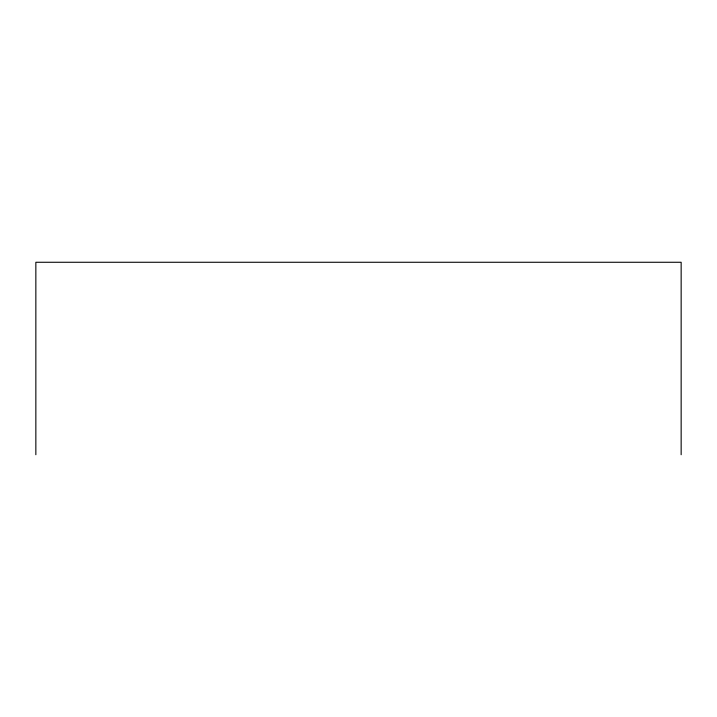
<?xml version="1.0" encoding="UTF-8"?>
<svg xmlns="http://www.w3.org/2000/svg" width="717" height="717" viewBox="0 0 717 717"><rect width="100%" height="100%" fill="white"/><g stroke="black" fill="none" stroke-linecap="round" stroke-linejoin="round"><path stroke-width="1.08" d="M681.15 454.73L681.15 262.27L35.85 262.27L35.85 454.73"/></g></svg>
